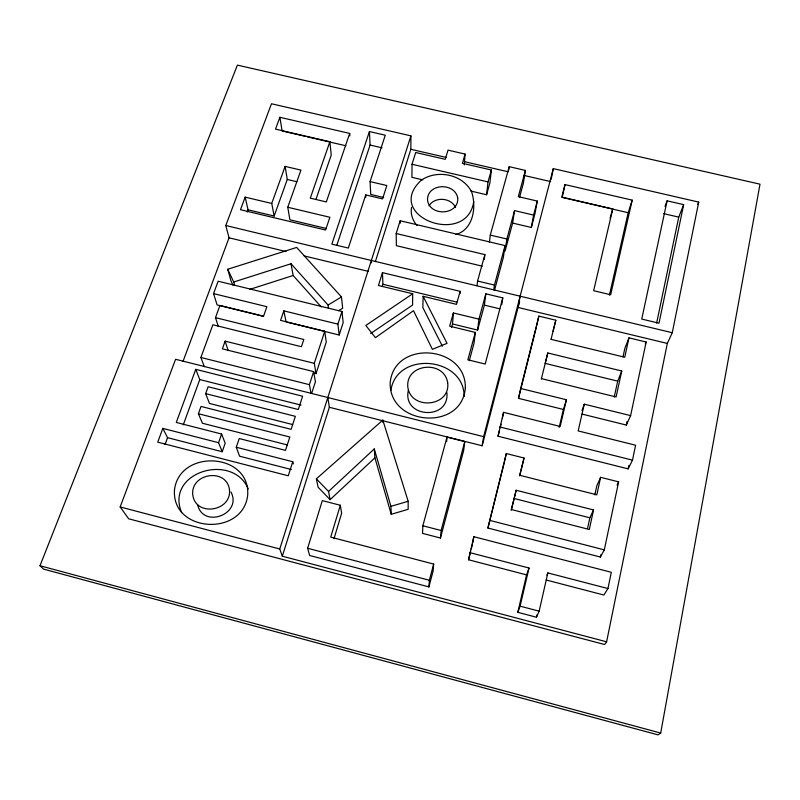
<?xml version="1.0" encoding="UTF-8"?>
<svg xmlns="http://www.w3.org/2000/svg" width="800" height="800" viewBox="0 0 800 800"><rect width="100%" height="100%" fill="white"/><g stroke="black" fill="none" stroke-linecap="round" stroke-linejoin="round"><path stroke-width="1.2" d="M330.09 499.67L318.14 487.27L316.36 478.84L382.82 420.11L408.17 501.28L408.15 509.31L391.24 514.3L374.92 457.84L374.28 448.92L328.55 491.46L330.09 499.67L374.92 457.84M375.36 261.62L410.84 149.29L410.91 135.86L271.48 103.77L225.79 225.52L229.05 237.81L183 361.48M464.26 164.87L465.09 154.08L448.02 150.14L445.24 159.34L415.7 152.5L412.02 164.26L411.93 177.33L422.77 179.86M459.96 293.62L460.15 291.35L382.46 272.64L378.45 285.49L412.68 293.77L412.57 305.08L370.67 333.52M460.15 291.35L456.49 304.37L423.13 296.3L422.84 307.57L442.37 346.19M422.85 525.77L422.54 533.38L440.45 538.03L463.65 450.6L464.77 441.57L447 437.1L422.85 525.77L441.12 530.5L440.45 538.03M446.9 392.68C449.69 420.98 401.95 418.02 408.37 390.23M428.91 586.91L429.36 580.27L433.66 564.07L330.71 537.13L340.32 505.27L322.32 500.61L307.62 548.27L309.62 555.49L428.91 586.91L433.13 571L433.66 564.07M452.53 323.98L453.39 312.96L478.94 319.15L477.61 330.08L452.53 323.98L451.54 327.53M446.62 441.65L447 437.1M473.74 201.5C467.03 247.82 382.16 216.16 421.47 180.05C437.56 169.33 462.39 174.19 471.58 191.74C476.69 206.76 473.49 229.54 455.88 234.52M470.93 191.09L486.58 194.74L488.01 181.91L491.37 170.01L462.38 163.3L465.09 154.08M477.05 285.62L477.57 281.03L484.88 254.61L396.18 233.52L400.16 220.75L505.09 245.59L503.32 257.56L494.42 290.59M491.37 170.01L489.89 182.99L486.58 194.74M453.39 312.96L449.66 326.17L475.32 332.42L474.05 343.16L469.28 360.73M484.32 259.35L484.88 254.61M489.38 242.36L490.28 235.09L509.21 166.68L525.41 170.42L523.33 183.39L519.52 197.52M477.61 330.08L484.4 305.12L485.84 293.82L502.78 297.89L501.73 304.64M508.72 170.23L509.21 166.68M493.79 289.64L494.43 285.07L505.09 245.59M514.54 210.62L506.87 239L505.08 251.07L512.63 223.08L514.54 210.62L533.6 215.08L531.35 227.47L512.63 223.08M327.83 397.53L329.35 407.28L482.15 445.77L483.63 436.66L553.29 168.63L698.72 202.1L672.26 332.73L667.33 343.43L606.61 641.81L604.58 644.52L128.63 518.78L120.17 506.95L175.59 359.29L483.63 436.66M469.78 552.62L529.02 568.02L526.57 574.88L468.53 559.76L473.83 536.71L611.31 572.29L607.95 588.55L603.88 595.03L546.21 580M390.88 390.49C396.62 350.57 464.21 356.68 464.16 396.53M411.59 207.37C410.26 213.77 412.69 220.69 417.02 225.46M472.69 543.07L473.83 536.71M660.7 733.06L760 184.18L237.41 65.12L40 565.74L43.63 569.13L658.07 734.88L660.7 733.06L40 565.74M525.41 170.42L518.32 196.65L537.29 201.07L534.97 213.65L531.35 227.47M520.13 296.2L518.06 307.46L667.33 343.43M623 356.85L624.83 348.5L628.96 337.86L646.16 342.01L630.62 415.62L584.26 404.18L578.17 430.92L635.59 445.22L632.5 460.15L628.12 468.86L498.03 436.22L503.54 412.34L560.17 426.44L566.43 399.77L520.66 388.47L538.85 316.12L555.82 320.22L551.04 339.38M502.39 418.27L503.54 412.34M551.19 179.26L553.29 168.63M656.63 323.09L678.75 217.13L683.66 204.63L667.1 200.81L665 206.52M628.12 468.86L628.83 465.47M683.66 204.63L659.01 323.2L641.75 319.07L667.1 200.81M600.62 477.32L596.82 494.82L519.83 475.32L524.05 458.02L506.29 453.55L487.91 528.04L600.38 557.04L604.32 549.86L618.63 481.86L600.62 477.32L596.84 485.74L594.84 494.92M582.08 414.09L626.34 425.06L627.11 421.43M600.38 557.04L600.89 554.61M504.6 461.27L506.29 453.55M565 184.6L562.21 197.39L628.2 212.7L632.2 200.13L565 184.6L561.81 197.14L612.76 208.96L593.64 290.71L610.67 294.77L632.2 200.13M621.75 371L617.71 381.14L545.16 363.39L547.8 352.97L621.75 371L616.1 396.97L541.51 378.64M628.96 337.86L624.74 357.24L551.13 339.37M587.51 528.62L589.86 517.82L593.54 509.95L516.18 490.26L511.14 510.33M593.54 509.95L589.31 529.48L511.46 509.55L516.18 490.26M566.43 399.77L563.39 409.46L518.51 398.35L520.66 388.47M614.25 396.96L617.71 381.14M536.68 325.87L538.85 316.12M609.42 295.13L628.2 212.7M526.57 574.88L517.8 612.32L536.46 617.24L537.01 614.82M536.46 617.24L539.15 611.17L547.85 572.92L607.95 588.55M517.8 612.32L520.11 606.16L529.02 568.02M559.19 427.35L563.39 409.46M519.56 475.85L524.05 458.02M541.33 379.03L547.8 352.97M518.51 398.35L536.41 327.09M487.91 528.04L504.36 462.37M553.07 331.12L555.82 320.22M498.03 436.22L499.55 430.23M500.17 427.83L501.08 424.23M468.53 559.76L470.67 551.34M471.28 548.94L472.5 544.13M482.15 445.77L519.61 301.47M533.6 215.08L537.29 201.07M502.78 297.89L485.19 364.04L467.87 359.79L475.32 332.42M441.12 530.5L464.77 441.57M478.94 319.15L485.84 293.82M610.1 218.02L612.76 208.96M333.98 538.76L341.64 513.25L340.32 505.27M382.2 286.56L382.91 284.26L382.46 272.64M606.61 641.81L282.3 556.2L329.35 407.28M282.3 556.2L279.75 548.99L410.91 135.86M287.32 322.24L339.18 335.01L343.18 322.55L341.97 311.49L218.13 281.21L213.54 293.61L217.11 304.95L263.53 316.38M311.63 393.45L315.41 381.77L313.64 371.61L222.37 348.84L225.14 341.15L314.28 363.34L316.03 373.62L313.63 373.02M222.22 451.73L225.18 443.21L221.59 434.03L176.29 422.44L195.77 369.36L302.62 396.23L298.28 409.51L208.13 386.74L205.65 393.63L295.35 416.34L291.11 429.35L201.03 406.44L198.4 413.73L289.83 437.03L285.47 450.38L239.25 438.55L236.27 447.24L292.78 461.74L288.25 475.79L157.73 442.15L162.83 428.39L218.56 442.7L222.22 451.73L167.55 437.67L162.83 428.39M339.18 335.01L337.89 324.14L341.97 311.49M311.05 393.52L309.4 384.67L313.64 371.61M316.03 373.62L326.27 342.03L324.73 331.26L280.56 320.38L283.83 310.86L337.89 324.14M370.08 181.61L386.83 185.53L382.55 198.89L365.72 194.93L348.33 248.07L331.85 244.13L369.43 131.56L385.27 135.21L370.08 181.61L370.74 194.46L383.66 197.5M314.28 363.34L324.73 331.26M336.74 245.51L370.08 145.05L369.43 131.56M349.69 133.42L326.32 201.94L310.28 198.15L329.89 141.74L275.52 129.13L279.9 117.29L349.69 133.42L349.87 135.87M316.01 199.19L331.24 155.11L329.89 141.74M218.56 442.7L221.59 434.03M582.01 410.59L584.26 404.18M326.55 228.53L289.9 219.79L287.77 207.26L300.95 170.11L285.13 166.39L271.74 203.45L274.15 216.04L248.05 209.81L245.16 197.14L271.74 203.45M274.15 216.04L287.27 179.46L285.13 166.39M183.28 424.84L199.77 379.56L195.77 369.36M165.06 444.43L167.55 437.67M204.33 366.71L200.88 357.48L212.87 324.77L301.42 346.72L303.83 339.48L215.48 317.64L219.95 305.45L263.57 316.19L266.88 306.71L213.54 293.61M247.21 212.06L248.05 209.81M245.16 197.14L240.48 209.71L325.58 230.02L329.89 217.27L287.77 207.26M697.81 204.29L698.72 202.1M546.9 575.17L547.85 572.92M645.27 344.12L646.16 342.01M626.34 425.06L630.62 415.62M617.08 484.99L618.63 481.86M429.06 205.81C434.64 196.4 451.16 197.49 455.54 207.52M412.68 293.77L365.82 325.45L375.43 337.69L413.51 310.68L432.38 349.35L447.03 343.34L423.13 296.3M338.63 310.67L342.67 308.21L341.46 296.94L296.68 247.43L227.72 269.26L231 280.94L232.97 285.13M328.51 308.39L328.07 305.04L341.46 296.94M249.8 289.38L293.15 275.51L321.26 306.95M227.72 269.26L233.73 282L291.03 263.75L328.07 305.04M391.24 514.3L390.92 506.35L408.17 501.28M410.84 149.29L446.12 157.44M464.36 161.66L508.15 171.78M523.96 175.43L550.72 181.62M370.08 145.05L382.06 147.82M663.65 213.64L678.75 217.13M304.96 136.28L282.1 130.97L279.9 117.29M307.37 136.84L345.88 145.77M412.02 164.26L488.01 181.91M287.27 179.46L296.84 181.71M490.28 235.09L506.87 239M482.26 266.17L396.38 245.68L396.18 233.52M477.57 281.03L494.43 285.07M225.79 225.52L672.26 332.73M229.05 237.81L285.99 251.53M304.16 255.91L368.36 271.38M484.4 305.12L499.84 308.85M382.91 284.26L456.76 302.11M499.81 426.96L632.5 460.15M200.88 357.48L309.4 384.67M199.77 379.56L300.99 405.1M292.68 424.57L209.49 403.45L205.65 393.63M514.03 498.47L589.86 517.82M287.31 444.93L202.42 423.24L198.4 413.73M489.54 520.34L604.32 549.86M291.4 469.53L239.58 456.2L236.27 447.24M307.62 548.27L429.36 580.27M520.11 606.16L539.15 611.17M120.17 506.95L279.75 548.99M316.36 478.84L328.55 491.46M248.31 488.97C232.69 451.93 164.61 472.02 181.68 512.73M215.48 317.64L218.33 326.43M225.14 341.15L228.17 350.6M230.97 492C242.57 514.08 203.17 529.06 197.59 504.68M374.28 448.92L390.92 506.35M233.73 282L234.69 285.45M292.78 461.74L293.34 463.92M283.83 310.86L286.11 321.94M291.03 263.75L293.15 275.51M365.72 194.93L365.86 197.23M371.35 260.47L371.48 262.83M382.82 420.11L382.93 422.46M400.16 220.75L400.19 223.22M174.52 489.48C171.04 532.8 242.95 537.06 247.69 495.15C250.39 452.52 180.03 448.58 174.52 489.48M457.68 197.71C459.39 214.96 430.63 216.93 427.6 200.76C426.12 183.56 454.4 181.73 457.68 197.71M447.67 382.71C450.78 406.7 411.26 410.69 407.85 387.34C405.13 363.49 444.01 359.49 447.67 382.71M229.5 490.03C231.43 511.81 194.99 517 192.71 494.4C191.03 472.84 226.99 467.7 229.5 490.03M465.35 387.71C462.09 431.81 388.77 425.85 390.18 382.64C394.33 339.45 465.94 345.19 465.35 387.71"/></g></svg>
